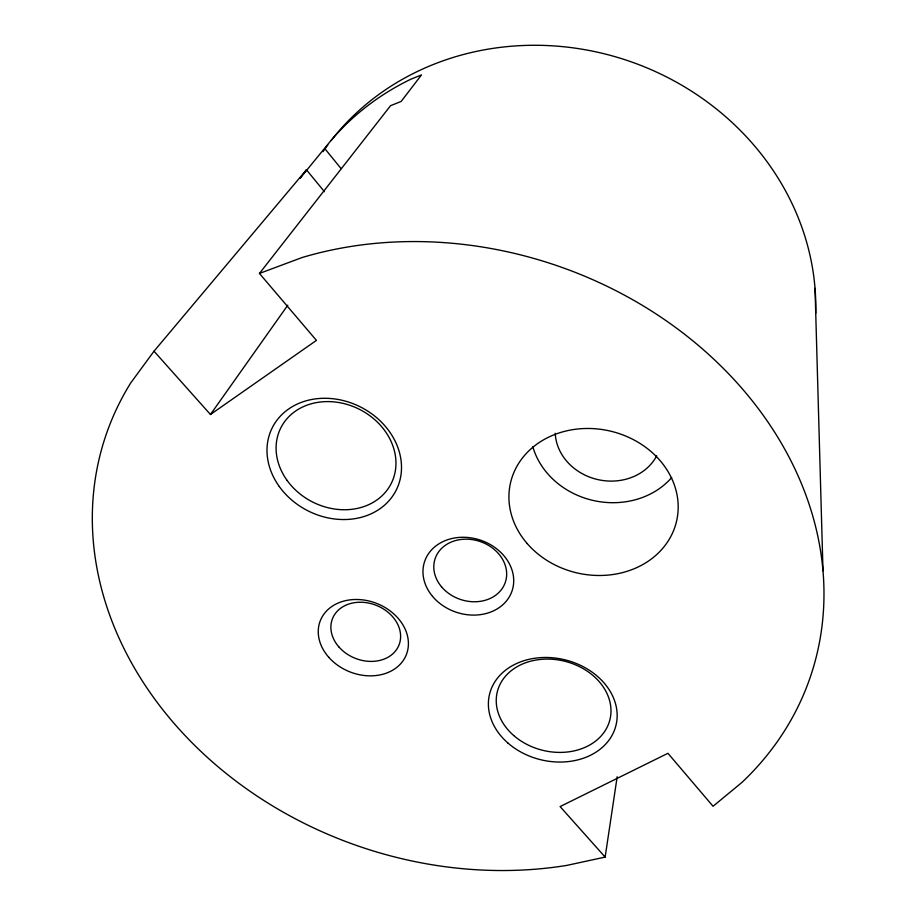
<?xml version="1.0" encoding="UTF-8"?>
<svg xmlns="http://www.w3.org/2000/svg" width="916" height="916" viewBox="0 0 916 916"><rect width="100%" height="100%" fill="white"/><g stroke="black" fill="none" stroke-linecap="round" stroke-linejoin="round"><path stroke-width="1.37" d="M324.459 191.73L306.436 169.781L154.014 351.206L130.702 382.957A372.365 306.734 19.2 0 0 179.559 729.583A372.365 306.734 19.2 0 0 566.844 865.391L605.144 857.09L617.178 776.745M154.014 351.206L210.451 414.501L287.807 305.177M301.719 176.135L300.15 178.254L331.455 139.93A272.281 247.595 19.2 0 1 410.631 79.314L421.509 74.906L401.139 101.447L390.571 105.683L259.446 273.449L316.432 340.386L210.451 414.501M303.299 174.017L306.436 169.781M259.446 273.449L301.982 257.568A372.365 306.734 19.2 0 1 746.128 393.296A372.365 306.734 19.2 0 1 741.983 782.378L713.049 806.275L667.947 753.295L560.1 806.572L605.144 857.09M324.917 148.736L341.05 168.578M815.034 288.334L822.992 570.805M323.016 151.701A268.434 244.984 19.2 0 1 327.814 144.946M331.168 140.526A268.434 244.984 19.2 0 1 632.475 62.288A268.434 244.984 19.2 0 1 815.698 313.409M656.692 455.859A53.426 46.831 12.3 0 1 598.102 479.652A53.426 46.831 12.3 0 1 555.233 433.279M671.703 477.545A78.776 69.055 12.3 0 1 593.717 500.583A78.776 69.055 12.3 0 1 532.837 446.802M527.169 543.532A85.211 72.845 12.9 0 0 672.207 533.73A85.211 72.845 12.9 0 0 581.282 428.688A85.211 72.845 12.9 0 0 527.169 543.532M287.086 480.408A61.807 51.914 26.8 0 0 390.456 484.942A61.807 51.914 26.8 0 0 330.527 401.655A61.807 51.914 26.8 0 0 287.086 480.408M513.693 735.502A58.006 45.88 13.9 0 0 609.255 722.014A58.006 45.88 13.9 0 0 537.864 659.738A58.006 45.88 13.9 0 0 513.693 735.502M338.931 646.982A35.77 28.499 21.6 0 0 398.46 646.261A35.77 28.499 21.6 0 0 359.851 602.236A35.77 28.499 21.6 0 0 338.931 646.982M328.707 657.23A46.258 36.766 21.6 0 0 405.651 656.291A46.258 36.766 21.6 0 0 355.614 599.488A46.258 36.766 21.6 0 0 328.707 657.23M279.266 486.499A69.376 58.189 26.8 0 0 395.288 491.869A69.376 58.189 26.8 0 0 328.191 398.357A69.376 58.189 26.8 0 0 279.266 486.499M507.899 743.002A65.093 51.399 13.9 0 0 615.186 728.128A65.093 51.399 13.9 0 0 535.23 658.18A65.093 51.399 13.9 0 0 507.899 743.002M432.581 596.419A46.132 38.025 18.5 0 0 510.418 594.85A46.132 38.025 18.5 0 0 462.03 537.28A46.132 38.025 18.5 0 0 432.581 596.419M441.466 586.721A37.041 30.594 18.5 0 0 503.995 585.496A37.041 30.594 18.5 0 0 465.236 539.169A37.041 30.594 18.5 0 0 441.466 586.721"/></g></svg>
